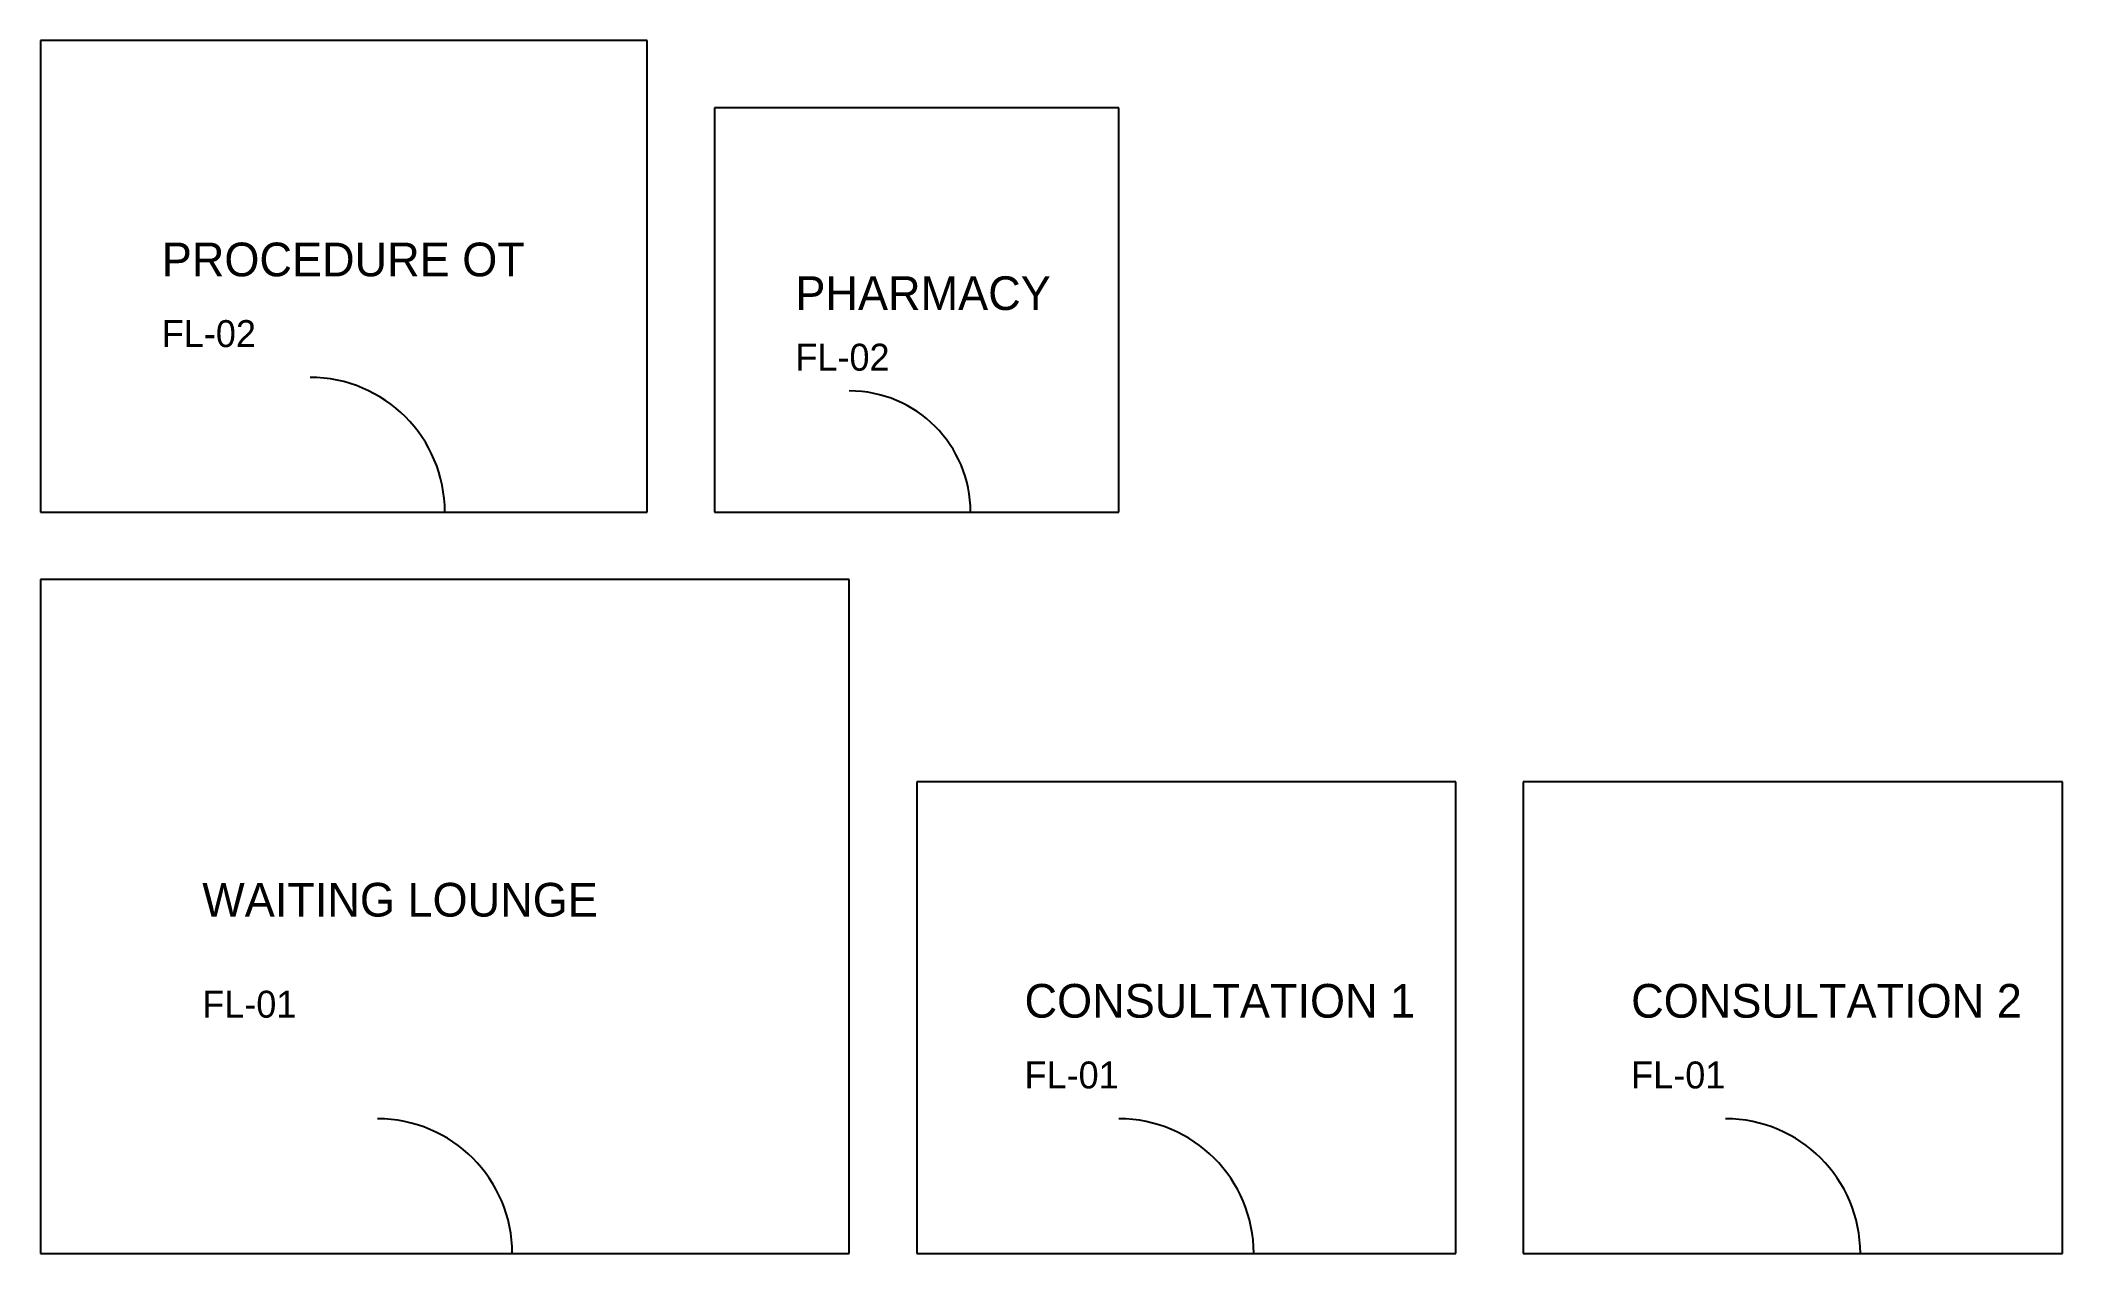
# Model space of a CAD drawing. Header units: millimetres. Extents: x 0 to 15000, y 0 to 9000.
import ezdxf

# ---------------------------------------------------------------- set-up
doc = ezdxf.new("R2010")
doc.units = ezdxf.units.MM

# ---------------------------------------------------------------- blocks, each defined once
blk = doc.blocks.new('CLINIC_FLUSH_DOOR_1000')
blk.add_line((0, 0), (1000, 0))
blk.add_arc((0, 0), 1000, 0, 90)
blk = doc.blocks.new('PHARMACY_SLIDER_900')
blk.add_line((0, 0), (900, 0))
blk.add_arc((0, 0), 900, 0, 90)

msp = doc.modelspace()

# ---------------------------------------------------------------- linework, layer by layer
at = {"layer": 'PARTITION_LEAD_LINED'}
for p, q in [((4500, 9000), (0, 9000)), ((0, 9000), (0, 5500)), ((4500, 5500), (4500, 9000)), ((8000, 8500), (5000, 8500)), ((5000, 8500), (5000, 5500)), ((8000, 5500), (8000, 8500)), ((0, 5500), (4500, 5500)), ((5000, 5500), (8000, 5500)), ((6000, 5000), (0, 5000)), ((0, 5000), (0, 0)), ((6000, 0), (6000, 5000)), ((10500, 3500), (6500, 3500)), ((6500, 3500), (6500, 0)), ((10500, 0), (10500, 3500)), ((15000, 3500), (11000, 3500)), ((11000, 3500), (11000, 0)), ((15000, 0), (15000, 3500)), ((0, 0), (6000, 0)), ((6500, 0), (10500, 0)), ((11000, 0), (15000, 0))]:
    msp.add_line(p, q, dxfattribs=at)

# ---------------------------------------------------------------- block references
at = {"layer": 'CLINIC_DOOR_LEAF'}
for name, p in [('CLINIC_FLUSH_DOOR_1000', (2000, 5500)), ('PHARMACY_SLIDER_900', (6000, 5500)), ('CLINIC_FLUSH_DOOR_1000', (2500, 0)), ('CLINIC_FLUSH_DOOR_1000', (8000, 0)), ('CLINIC_FLUSH_DOOR_1000', (12500, 0))]:
    msp.add_blockref(name, p, dxfattribs=at)

# ---------------------------------------------------------------- texts
at = {"layer": 'ANTISTATIC_FLOOR'}
for s, p in [('FL-02', (900, 6725)), ('FL-02', (5600, 6550)), ('FL-01', (1200, 1750)), ('FL-01', (7300, 1225)), ('FL-01', (11800, 1225))]:
    msp.add_text(s, height=200, dxfattribs=at).set_placement(p)
at = {"layer": 'CLINIC_TEXT'}
for s, p in [('PROCEDURE OT', (900, 7250)), ('PHARMACY', (5600, 7000)), ('WAITING LOUNGE', (1200, 2500)), ('CONSULTATION 1', (7300, 1750)), ('CONSULTATION 2', (11800, 1750))]:
    msp.add_text(s, height=250, dxfattribs=at).set_placement(p)

doc.saveas('drawing.dxf')
